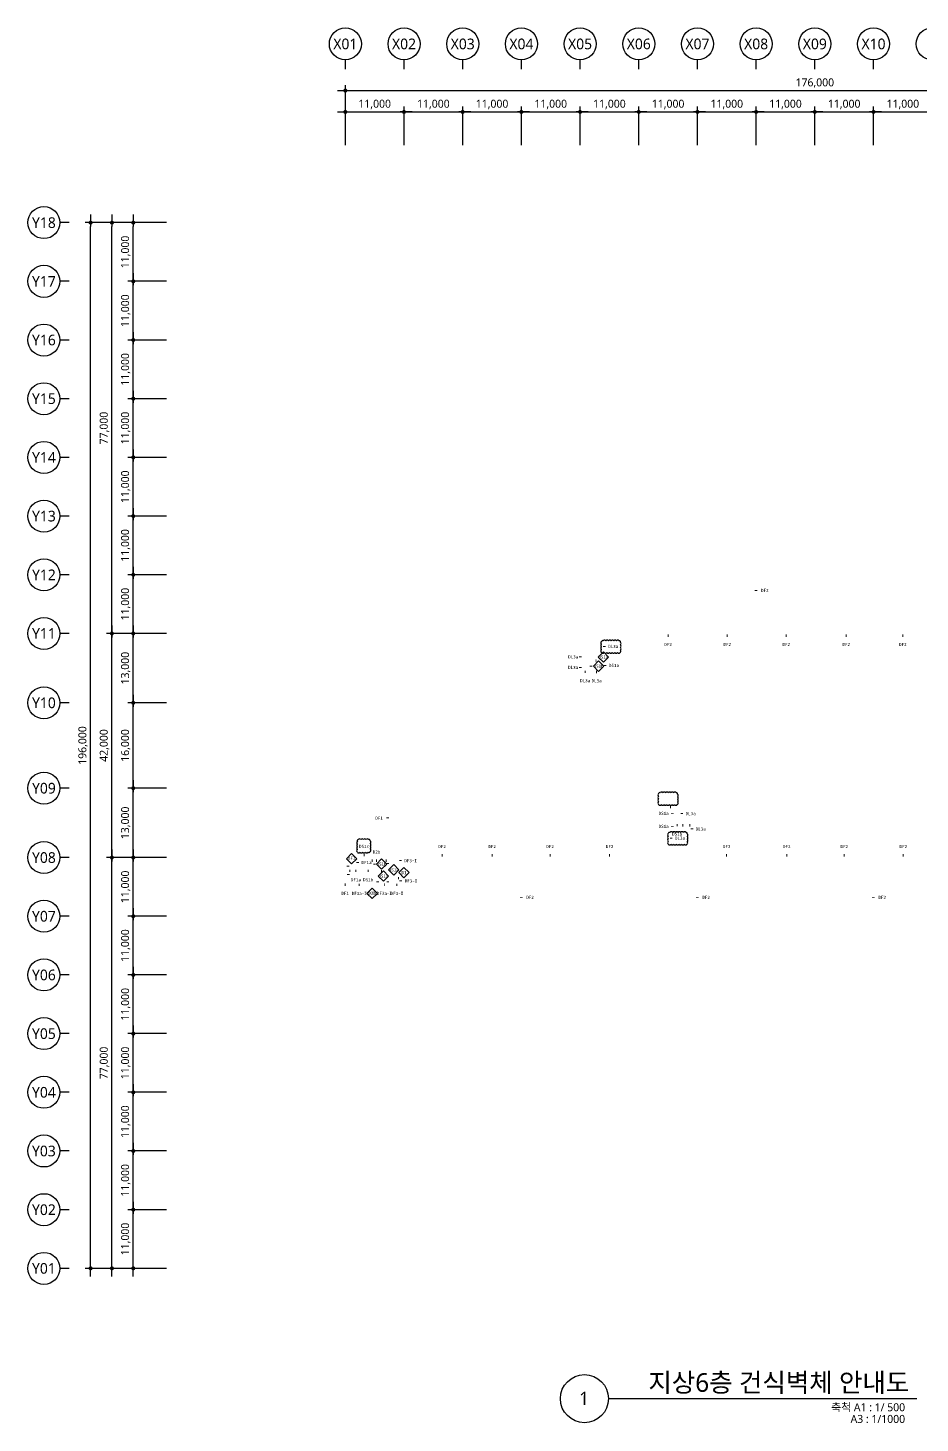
# Model space of a CAD drawing. Header units: millimetres. Extents: x 1205999 to 2806860, y 467935 to 2511436.
# Drawn here: x 1625999 to 1793231, y 1952935 to 2214436 of the extents above; entities that cross this region are included whole.
import ezdxf
from ezdxf.enums import TextEntityAlignment as Align

# ---------------------------------------------------------------- set-up
doc = ezdxf.new("R2010")
doc.units = ezdxf.units.MM
doc.header["$LTSCALE"] = 5
doc.header["$MEASUREMENT"] = 0
doc.layers.get('0').update_dxf_attribs({"linetype": 'CONTINUOUS'})
for name, color, linetype, lineweight in [('A-AXIS-BUBL', 7, 'CONTINUOUS', 25), ('A-DIMS', 7, 'CONTINUOUS', 25), ('A-MKXS-TEXT1', 3, 'CONTINUOUS', 25), ('A-MKXS-WALL', 6, 'CONTINUOUS', 20), ('A-XXXX-SYMB', 7, 'CONTINUOUS', 25), ('A-XXXX-TXT1', 3, 'CONTINUOUS', 25), ('A-XXXX-TXT2', 3, 'CONTINUOUS', 25), ('REV-202205', 20, 'CONTINUOUS', 25)]:
    doc.layers.add(name, color=color, linetype=linetype, lineweight=lineweight)
doc.layers.add('WAL-TAG', color=3, linetype='CONTINUOUS')
doc.styles.add('HY울릉도L', font='')
doc.styles.add('돋움체', font='')
doc.styles.add('맑은고딕', font='malgun.ttf')
doc.styles.get('HY울릉도L').set_extended_font_data('HYwulM')
doc.styles.get('돋움체').set_extended_font_data('DotumChe')
doc.dimstyles.new('CDIM', dxfattribs={"dimtxt": 3, "dimasz": 1.5, "dimexe": 2, "dimexo": 1, "dimgap": 1, "dimtad": 1, "dimdec": 0, "dimrnd": 0.5, "dimzin": 0, "dimdsep": 32, "dimlunit": 6, "dimtxsty": 'HY울릉도L', "dimblk1": '_CIDOT', "dimblk2": '_CIDOT', "dimsah": 1, "dimcen": 5.5, "dimclrd": 2, "dimclre": 2, "dimclrt": 7, "dimadec": 0, "dimazin": 0, "dimtfac": 1, "dimtdec": 0, "dimtix": 1, "dimtmove": 2, "dimatfit": 1, "dimldrblk": '_CIDOT', "dimfxl": 1, "dimtolj": 1, "dimtzin": 0, "dimlwd": -1, "dimarcsym": 0})

# ---------------------------------------------------------------- blocks, each defined once
blk = doc.blocks.new('_CIDOT')
at = {"color": 0, "linetype": 'ByBlock'}
blk.add_line((2, 0), (-1, 0), dxfattribs=at)
at = {"color": 0, "linetype": 'ByBlock', "const_width": 0.5}
blk.add_lwpolyline([(-0.25, 0, 1), (0.25, 0, 1)], format="xyb", close=True, dxfattribs=at)
blk = doc.blocks.new('*D4')
at = {"layer": 'A-DIMS', "lineweight": -2, "transparency": 16777216}
for p, q in [((93193, 67121), (85943, 67121)), ((93193, 56121), (85943, 56121))]:
    blk.add_line(p, q, dxfattribs=at)
at = {"layer": 'A-DIMS', "transparency": 16777216}
blk.add_line((86943, 56871), (86943, 66371), dxfattribs=at)
at = {"layer": 'A-DIMS', "transparency": 16777216, "xscale": 750, "yscale": 750, "zscale": 750}
for p, rotation in [((86943, 67121), 90), ((86943, 56121), 270)]:
    blk.add_blockref('_CIDOT', p, dxfattribs=dict(at, rotation=rotation))
at = {"layer": 'A-DIMS', "color": 3, "transparency": 16777216, "insert": (85538, 61621), "char_height": 1500, "attachment_point": 5, "rotation": 90, "style": '맑은고딕'}
blk.add_mtext('\\A1;11,000', dxfattribs=at)
blk = doc.blocks.new('*D5')
at = {"layer": 'A-DIMS', "lineweight": -2, "transparency": 16777216}
for p, q in [((93193, 78121), (85943, 78121)), ((93193, 67121), (85943, 67121))]:
    blk.add_line(p, q, dxfattribs=at)
at = {"layer": 'A-DIMS', "transparency": 16777216}
blk.add_line((86943, 67871), (86943, 77371), dxfattribs=at)
at = {"layer": 'A-DIMS', "transparency": 16777216, "xscale": 750, "yscale": 750, "zscale": 750}
for p, rotation in [((86943, 78121), 90), ((86943, 67121), 270)]:
    blk.add_blockref('_CIDOT', p, dxfattribs=dict(at, rotation=rotation))
at = {"layer": 'A-DIMS', "color": 3, "transparency": 16777216, "insert": (85538, 72621), "char_height": 1500, "attachment_point": 5, "rotation": 90, "style": '맑은고딕'}
blk.add_mtext('\\A1;11,000', dxfattribs=at)
blk = doc.blocks.new('*D6')
at = {"layer": 'A-DIMS', "lineweight": -2, "transparency": 16777216}
for p, q in [((93193, 89121), (85943, 89121)), ((93193, 78121), (85943, 78121))]:
    blk.add_line(p, q, dxfattribs=at)
at = {"layer": 'A-DIMS', "transparency": 16777216}
blk.add_line((86943, 78871), (86943, 88371), dxfattribs=at)
at = {"layer": 'A-DIMS', "transparency": 16777216, "xscale": 750, "yscale": 750, "zscale": 750}
for p, rotation in [((86943, 89121), 90), ((86943, 78121), 270)]:
    blk.add_blockref('_CIDOT', p, dxfattribs=dict(at, rotation=rotation))
at = {"layer": 'A-DIMS', "color": 3, "transparency": 16777216, "insert": (85538, 83621), "char_height": 1500, "attachment_point": 5, "rotation": 90, "style": '맑은고딕'}
blk.add_mtext('\\A1;11,000', dxfattribs=at)
blk = doc.blocks.new('*D7')
at = {"layer": 'A-DIMS', "lineweight": -2, "transparency": 16777216}
for p, q in [((93193, 100121), (85943, 100121)), ((93193, 89121), (85943, 89121))]:
    blk.add_line(p, q, dxfattribs=at)
at = {"layer": 'A-DIMS', "transparency": 16777216}
blk.add_line((86943, 89871), (86943, 99371), dxfattribs=at)
at = {"layer": 'A-DIMS', "transparency": 16777216, "xscale": 750, "yscale": 750, "zscale": 750}
for p, rotation in [((86943, 100121), 90), ((86943, 89121), 270)]:
    blk.add_blockref('_CIDOT', p, dxfattribs=dict(at, rotation=rotation))
at = {"layer": 'A-DIMS', "color": 3, "transparency": 16777216, "insert": (85538, 94621), "char_height": 1500, "attachment_point": 5, "rotation": 90, "style": '맑은고딕'}
blk.add_mtext('\\A1;11,000', dxfattribs=at)
blk = doc.blocks.new('*D8')
at = {"layer": 'A-DIMS', "lineweight": -2, "transparency": 16777216}
for p, q in [((93193, 111121), (85943, 111121)), ((93193, 100121), (85943, 100121))]:
    blk.add_line(p, q, dxfattribs=at)
at = {"layer": 'A-DIMS', "transparency": 16777216}
blk.add_line((86943, 100871), (86943, 110371), dxfattribs=at)
at = {"layer": 'A-DIMS', "transparency": 16777216, "xscale": 750, "yscale": 750, "zscale": 750}
for p, rotation in [((86943, 111121), 90), ((86943, 100121), 270)]:
    blk.add_blockref('_CIDOT', p, dxfattribs=dict(at, rotation=rotation))
at = {"layer": 'A-DIMS', "color": 3, "transparency": 16777216, "insert": (85538, 105621), "char_height": 1500, "attachment_point": 5, "rotation": 90, "style": '맑은고딕'}
blk.add_mtext('\\A1;11,000', dxfattribs=at)
blk = doc.blocks.new('*D9')
at = {"layer": 'A-DIMS', "lineweight": -2, "transparency": 16777216}
for p, q in [((93193, 122121), (85943, 122121)), ((93193, 111121), (85943, 111121))]:
    blk.add_line(p, q, dxfattribs=at)
at = {"layer": 'A-DIMS', "transparency": 16777216}
blk.add_line((86943, 111871), (86943, 121371), dxfattribs=at)
at = {"layer": 'A-DIMS', "transparency": 16777216, "xscale": 750, "yscale": 750, "zscale": 750}
for p, rotation in [((86943, 122121), 90), ((86943, 111121), 270)]:
    blk.add_blockref('_CIDOT', p, dxfattribs=dict(at, rotation=rotation))
at = {"layer": 'A-DIMS', "color": 3, "transparency": 16777216, "insert": (85538, 116621), "char_height": 1500, "attachment_point": 5, "rotation": 90, "style": '맑은고딕'}
blk.add_mtext('\\A1;11,000', dxfattribs=at)
blk = doc.blocks.new('*D10')
at = {"layer": 'A-DIMS', "lineweight": -2, "transparency": 16777216}
for p, q in [((93193, 135121), (85943, 135121)), ((93193, 122121), (85943, 122121))]:
    blk.add_line(p, q, dxfattribs=at)
at = {"layer": 'A-DIMS', "transparency": 16777216}
blk.add_line((86943, 122871), (86943, 134371), dxfattribs=at)
at = {"layer": 'A-DIMS', "transparency": 16777216, "xscale": 750, "yscale": 750, "zscale": 750}
for p, rotation in [((86943, 135121), 90), ((86943, 122121), 270)]:
    blk.add_blockref('_CIDOT', p, dxfattribs=dict(at, rotation=rotation))
at = {"layer": 'A-DIMS', "color": 3, "transparency": 16777216, "insert": (85538, 128621), "char_height": 1500, "attachment_point": 5, "rotation": 90, "style": '맑은고딕'}
blk.add_mtext('\\A1;13,000', dxfattribs=at)
blk = doc.blocks.new('*D11')
at = {"layer": 'A-DIMS', "lineweight": -2, "transparency": 16777216}
for p, q in [((93193, 151121), (85943, 151121)), ((93193, 135121), (85943, 135121))]:
    blk.add_line(p, q, dxfattribs=at)
at = {"layer": 'A-DIMS', "transparency": 16777216}
blk.add_line((86943, 135871), (86943, 150371), dxfattribs=at)
at = {"layer": 'A-DIMS', "transparency": 16777216, "xscale": 750, "yscale": 750, "zscale": 750}
for p, rotation in [((86943, 151121), 90), ((86943, 135121), 270)]:
    blk.add_blockref('_CIDOT', p, dxfattribs=dict(at, rotation=rotation))
at = {"layer": 'A-DIMS', "color": 3, "transparency": 16777216, "insert": (85538, 143121), "char_height": 1500, "attachment_point": 5, "rotation": 90, "style": '맑은고딕'}
blk.add_mtext('\\A1;16,000', dxfattribs=at)
blk = doc.blocks.new('*D12')
at = {"layer": 'A-DIMS', "lineweight": -2, "transparency": 16777216}
for p, q in [((93193, 164121), (85943, 164121)), ((93193, 151121), (85943, 151121))]:
    blk.add_line(p, q, dxfattribs=at)
at = {"layer": 'A-DIMS', "transparency": 16777216}
blk.add_line((86943, 151871), (86943, 163371), dxfattribs=at)
at = {"layer": 'A-DIMS', "transparency": 16777216, "xscale": 750, "yscale": 750, "zscale": 750}
for p, rotation in [((86943, 164121), 90), ((86943, 151121), 270)]:
    blk.add_blockref('_CIDOT', p, dxfattribs=dict(at, rotation=rotation))
at = {"layer": 'A-DIMS', "color": 3, "transparency": 16777216, "insert": (85538, 157621), "char_height": 1500, "attachment_point": 5, "rotation": 90, "style": '맑은고딕'}
blk.add_mtext('\\A1;13,000', dxfattribs=at)
blk = doc.blocks.new('*D13')
at = {"layer": 'A-DIMS', "lineweight": -2, "transparency": 16777216}
for p, q in [((93193, 175121), (85943, 175121)), ((93193, 164121), (85943, 164121))]:
    blk.add_line(p, q, dxfattribs=at)
at = {"layer": 'A-DIMS', "transparency": 16777216}
blk.add_line((86943, 164871), (86943, 174371), dxfattribs=at)
at = {"layer": 'A-DIMS', "transparency": 16777216, "xscale": 750, "yscale": 750, "zscale": 750}
for p, rotation in [((86943, 175121), 90), ((86943, 164121), 270)]:
    blk.add_blockref('_CIDOT', p, dxfattribs=dict(at, rotation=rotation))
at = {"layer": 'A-DIMS', "color": 3, "transparency": 16777216, "insert": (85538, 169621), "char_height": 1500, "attachment_point": 5, "rotation": 90, "style": '맑은고딕'}
blk.add_mtext('\\A1;11,000', dxfattribs=at)
blk = doc.blocks.new('*D14')
at = {"layer": 'A-DIMS', "lineweight": -2, "transparency": 16777216}
for p, q in [((93193, 186121), (85943, 186121)), ((93193, 175121), (85943, 175121))]:
    blk.add_line(p, q, dxfattribs=at)
at = {"layer": 'A-DIMS', "transparency": 16777216}
blk.add_line((86943, 175871), (86943, 185371), dxfattribs=at)
at = {"layer": 'A-DIMS', "transparency": 16777216, "xscale": 750, "yscale": 750, "zscale": 750}
for p, rotation in [((86943, 186121), 90), ((86943, 175121), 270)]:
    blk.add_blockref('_CIDOT', p, dxfattribs=dict(at, rotation=rotation))
at = {"layer": 'A-DIMS', "color": 3, "transparency": 16777216, "insert": (85538, 180621), "char_height": 1500, "attachment_point": 5, "rotation": 90, "style": '맑은고딕'}
blk.add_mtext('\\A1;11,000', dxfattribs=at)
blk = doc.blocks.new('*D15')
at = {"layer": 'A-DIMS', "lineweight": -2, "transparency": 16777216}
for p, q in [((93193, 197121), (85943, 197121)), ((93193, 186121), (85943, 186121))]:
    blk.add_line(p, q, dxfattribs=at)
at = {"layer": 'A-DIMS', "transparency": 16777216}
blk.add_line((86943, 186871), (86943, 196371), dxfattribs=at)
at = {"layer": 'A-DIMS', "transparency": 16777216, "xscale": 750, "yscale": 750, "zscale": 750}
for p, rotation in [((86943, 197121), 90), ((86943, 186121), 270)]:
    blk.add_blockref('_CIDOT', p, dxfattribs=dict(at, rotation=rotation))
at = {"layer": 'A-DIMS', "color": 3, "transparency": 16777216, "insert": (85538, 191621), "char_height": 1500, "attachment_point": 5, "rotation": 90, "style": '맑은고딕'}
blk.add_mtext('\\A1;11,000', dxfattribs=at)
blk = doc.blocks.new('*D16')
at = {"layer": 'A-DIMS', "lineweight": -2, "transparency": 16777216}
for p, q in [((93193, 208121), (85943, 208121)), ((93193, 197121), (85943, 197121))]:
    blk.add_line(p, q, dxfattribs=at)
at = {"layer": 'A-DIMS', "transparency": 16777216}
blk.add_line((86943, 197871), (86943, 207371), dxfattribs=at)
at = {"layer": 'A-DIMS', "transparency": 16777216, "xscale": 750, "yscale": 750, "zscale": 750}
for p, rotation in [((86943, 208121), 90), ((86943, 197121), 270)]:
    blk.add_blockref('_CIDOT', p, dxfattribs=dict(at, rotation=rotation))
at = {"layer": 'A-DIMS', "color": 3, "transparency": 16777216, "insert": (85538, 202621), "char_height": 1500, "attachment_point": 5, "rotation": 90, "style": '맑은고딕'}
blk.add_mtext('\\A1;11,000', dxfattribs=at)
blk = doc.blocks.new('*D17')
at = {"layer": 'A-DIMS', "lineweight": -2, "transparency": 16777216}
for p, q in [((93193, 219121), (85943, 219121)), ((93193, 208121), (85943, 208121))]:
    blk.add_line(p, q, dxfattribs=at)
at = {"layer": 'A-DIMS', "transparency": 16777216}
blk.add_line((86943, 208871), (86943, 218371), dxfattribs=at)
at = {"layer": 'A-DIMS', "transparency": 16777216, "xscale": 750, "yscale": 750, "zscale": 750}
for p, rotation in [((86943, 219121), 90), ((86943, 208121), 270)]:
    blk.add_blockref('_CIDOT', p, dxfattribs=dict(at, rotation=rotation))
at = {"layer": 'A-DIMS', "color": 3, "transparency": 16777216, "insert": (85538, 213621), "char_height": 1500, "attachment_point": 5, "rotation": 90, "style": '맑은고딕'}
blk.add_mtext('\\A1;11,000', dxfattribs=at)
blk = doc.blocks.new('*D18')
at = {"layer": 'A-DIMS', "lineweight": -2, "transparency": 16777216}
for p, q in [((93193, 230121), (85943, 230121)), ((93193, 219121), (85943, 219121))]:
    blk.add_line(p, q, dxfattribs=at)
at = {"layer": 'A-DIMS', "transparency": 16777216}
blk.add_line((86943, 219871), (86943, 229371), dxfattribs=at)
at = {"layer": 'A-DIMS', "transparency": 16777216, "xscale": 750, "yscale": 750, "zscale": 750}
for p, rotation in [((86943, 230121), 90), ((86943, 219121), 270)]:
    blk.add_blockref('_CIDOT', p, dxfattribs=dict(at, rotation=rotation))
at = {"layer": 'A-DIMS', "color": 3, "transparency": 16777216, "insert": (85538, 224621), "char_height": 1500, "attachment_point": 5, "rotation": 90, "style": '맑은고딕'}
blk.add_mtext('\\A1;11,000', dxfattribs=at)
blk = doc.blocks.new('*D19')
at = {"layer": 'A-DIMS', "lineweight": -2, "transparency": 16777216}
for p, q in [((93193, 241121), (85943, 241121)), ((93193, 230121), (85943, 230121))]:
    blk.add_line(p, q, dxfattribs=at)
at = {"layer": 'A-DIMS', "transparency": 16777216}
blk.add_line((86943, 230871), (86943, 240371), dxfattribs=at)
at = {"layer": 'A-DIMS', "transparency": 16777216, "xscale": 750, "yscale": 750, "zscale": 750}
for p, rotation in [((86943, 241121), 90), ((86943, 230121), 270)]:
    blk.add_blockref('_CIDOT', p, dxfattribs=dict(at, rotation=rotation))
at = {"layer": 'A-DIMS', "color": 3, "transparency": 16777216, "insert": (85538, 235621), "char_height": 1500, "attachment_point": 5, "rotation": 90, "style": '맑은고딕'}
blk.add_mtext('\\A1;11,000', dxfattribs=at)
blk = doc.blocks.new('*D20')
at = {"layer": 'A-DIMS', "lineweight": -2, "transparency": 16777216}
for p, q in [((93193, 122121), (81943, 122121)), ((93193, 45121), (81943, 45121))]:
    blk.add_line(p, q, dxfattribs=at)
at = {"layer": 'A-DIMS', "transparency": 16777216}
blk.add_line((82943, 45871), (82943, 121371), dxfattribs=at)
at = {"layer": 'A-DIMS', "transparency": 16777216, "xscale": 750, "yscale": 750, "zscale": 750}
for p, rotation in [((82943, 122121), 90), ((82943, 45121), 270)]:
    blk.add_blockref('_CIDOT', p, dxfattribs=dict(at, rotation=rotation))
at = {"layer": 'A-DIMS', "color": 3, "transparency": 16777216, "insert": (81542, 83621), "char_height": 1500, "attachment_point": 5, "rotation": 90, "style": '맑은고딕'}
blk.add_mtext('\\A1;77,000', dxfattribs=at)
blk = doc.blocks.new('*D21')
at = {"layer": 'A-DIMS', "lineweight": -2, "transparency": 16777216}
for p, q in [((93193, 241121), (77943, 241121)), ((93193, 45121), (77943, 45121))]:
    blk.add_line(p, q, dxfattribs=at)
at = {"layer": 'A-DIMS', "transparency": 16777216}
blk.add_line((78943, 45871), (78943, 240371), dxfattribs=at)
at = {"layer": 'A-DIMS', "transparency": 16777216, "xscale": 750, "yscale": 750, "zscale": 750}
for p, rotation in [((78943, 241121), 90), ((78943, 45121), 270)]:
    blk.add_blockref('_CIDOT', p, dxfattribs=dict(at, rotation=rotation))
at = {"layer": 'A-DIMS', "color": 3, "transparency": 16777216, "insert": (77538, 143121), "char_height": 1500, "attachment_point": 5, "rotation": 90, "style": '맑은고딕'}
blk.add_mtext('\\A1;196,000', dxfattribs=at)
blk = doc.blocks.new('*D22')
at = {"layer": 'A-DIMS', "lineweight": -2, "transparency": 16777216}
for p, q in [((93193, 56121), (85943, 56121)), ((93193, 45121), (85943, 45121))]:
    blk.add_line(p, q, dxfattribs=at)
at = {"layer": 'A-DIMS', "transparency": 16777216}
blk.add_line((86943, 45871), (86943, 55371), dxfattribs=at)
at = {"layer": 'A-DIMS', "transparency": 16777216, "xscale": 750, "yscale": 750, "zscale": 750}
for p, rotation in [((86943, 56121), 90), ((86943, 45121), 270)]:
    blk.add_blockref('_CIDOT', p, dxfattribs=dict(at, rotation=rotation))
at = {"layer": 'A-DIMS', "color": 3, "transparency": 16777216, "insert": (85538, 50621), "char_height": 1500, "attachment_point": 5, "rotation": 90, "style": '맑은고딕'}
blk.add_mtext('\\A1;11,000', dxfattribs=at)
blk = doc.blocks.new('*D23')
at = {"layer": 'A-DIMS', "lineweight": -2, "transparency": 16777216}
for p, q in [((93193, 164121), (81943, 164121)), ((93193, 122121), (81943, 122121))]:
    blk.add_line(p, q, dxfattribs=at)
at = {"layer": 'A-DIMS', "transparency": 16777216}
blk.add_line((82943, 122871), (82943, 163371), dxfattribs=at)
at = {"layer": 'A-DIMS', "transparency": 16777216, "xscale": 750, "yscale": 750, "zscale": 750}
for p, rotation in [((82943, 164121), 90), ((82943, 122121), 270)]:
    blk.add_blockref('_CIDOT', p, dxfattribs=dict(at, rotation=rotation))
at = {"layer": 'A-DIMS', "color": 3, "transparency": 16777216, "insert": (81542, 143121), "char_height": 1500, "attachment_point": 5, "rotation": 90, "style": '맑은고딕'}
blk.add_mtext('\\A1;42,000', dxfattribs=at)
blk = doc.blocks.new('*D24')
at = {"layer": 'A-DIMS', "lineweight": -2, "transparency": 16777216}
for p, q in [((93193, 241121), (81943, 241121)), ((93193, 164121), (81943, 164121))]:
    blk.add_line(p, q, dxfattribs=at)
at = {"layer": 'A-DIMS', "transparency": 16777216}
blk.add_line((82943, 164871), (82943, 240371), dxfattribs=at)
at = {"layer": 'A-DIMS', "transparency": 16777216, "xscale": 750, "yscale": 750, "zscale": 750}
for p, rotation in [((82943, 241121), 90), ((82943, 164121), 270)]:
    blk.add_blockref('_CIDOT', p, dxfattribs=dict(at, rotation=rotation))
at = {"layer": 'A-DIMS', "color": 3, "transparency": 16777216, "insert": (81542, 202621), "char_height": 1500, "attachment_point": 5, "rotation": 90, "style": '맑은고딕'}
blk.add_mtext('\\A1;77,000', dxfattribs=at)
blk = doc.blocks.new('*D25')
at = {"layer": 'A-DIMS', "lineweight": -2, "transparency": 16777216}
for p, q in [((148693, 255621), (148693, 262871)), ((159693, 255621), (159693, 262871))]:
    blk.add_line(p, q, dxfattribs=at)
at = {"layer": 'A-DIMS', "transparency": 16777216}
blk.add_line((149443, 261871), (158943, 261871), dxfattribs=at)
at = {"layer": 'A-DIMS', "transparency": 16777216, "xscale": 750, "yscale": 750, "zscale": 750, "rotation": 180}
blk.add_blockref('_CIDOT', (148693, 261871), dxfattribs=at)
at = {"layer": 'A-DIMS', "transparency": 16777216, "xscale": 750, "yscale": 750, "zscale": 750}
blk.add_blockref('_CIDOT', (159693, 261871), dxfattribs=at)
at = {"layer": 'A-DIMS', "color": 3, "transparency": 16777216, "insert": (154193, 263275), "char_height": 1500, "attachment_point": 5, "style": '맑은고딕'}
blk.add_mtext('\\A1;11,000', dxfattribs=at)
blk = doc.blocks.new('*D26')
at = {"layer": 'A-DIMS', "lineweight": -2, "transparency": 16777216}
for p, q in [((159693, 255621), (159693, 262871)), ((170693, 255621), (170693, 262871))]:
    blk.add_line(p, q, dxfattribs=at)
at = {"layer": 'A-DIMS', "transparency": 16777216}
blk.add_line((160443, 261871), (169943, 261871), dxfattribs=at)
at = {"layer": 'A-DIMS', "transparency": 16777216, "xscale": 750, "yscale": 750, "zscale": 750, "rotation": 180}
blk.add_blockref('_CIDOT', (159693, 261871), dxfattribs=at)
at = {"layer": 'A-DIMS', "transparency": 16777216, "xscale": 750, "yscale": 750, "zscale": 750}
blk.add_blockref('_CIDOT', (170693, 261871), dxfattribs=at)
at = {"layer": 'A-DIMS', "color": 3, "transparency": 16777216, "insert": (165193, 263275), "char_height": 1500, "attachment_point": 5, "style": '맑은고딕'}
blk.add_mtext('\\A1;11,000', dxfattribs=at)
blk = doc.blocks.new('*D27')
at = {"layer": 'A-DIMS', "lineweight": -2, "transparency": 16777216}
for p, q in [((170693, 255621), (170693, 262871)), ((181693, 255621), (181693, 262871))]:
    blk.add_line(p, q, dxfattribs=at)
at = {"layer": 'A-DIMS', "transparency": 16777216}
blk.add_line((171443, 261871), (180943, 261871), dxfattribs=at)
at = {"layer": 'A-DIMS', "transparency": 16777216, "xscale": 750, "yscale": 750, "zscale": 750, "rotation": 180}
blk.add_blockref('_CIDOT', (170693, 261871), dxfattribs=at)
at = {"layer": 'A-DIMS', "transparency": 16777216, "xscale": 750, "yscale": 750, "zscale": 750}
blk.add_blockref('_CIDOT', (181693, 261871), dxfattribs=at)
at = {"layer": 'A-DIMS', "color": 3, "transparency": 16777216, "insert": (176193, 263275), "char_height": 1500, "attachment_point": 5, "style": '맑은고딕'}
blk.add_mtext('\\A1;11,000', dxfattribs=at)
blk = doc.blocks.new('*D28')
at = {"layer": 'A-DIMS', "lineweight": -2, "transparency": 16777216}
for p, q in [((181693, 255621), (181693, 262871)), ((192693, 255621), (192693, 262871))]:
    blk.add_line(p, q, dxfattribs=at)
at = {"layer": 'A-DIMS', "transparency": 16777216}
blk.add_line((182443, 261871), (191943, 261871), dxfattribs=at)
at = {"layer": 'A-DIMS', "transparency": 16777216, "xscale": 750, "yscale": 750, "zscale": 750, "rotation": 180}
blk.add_blockref('_CIDOT', (181693, 261871), dxfattribs=at)
at = {"layer": 'A-DIMS', "transparency": 16777216, "xscale": 750, "yscale": 750, "zscale": 750}
blk.add_blockref('_CIDOT', (192693, 261871), dxfattribs=at)
at = {"layer": 'A-DIMS', "color": 3, "transparency": 16777216, "insert": (187193, 263275), "char_height": 1500, "attachment_point": 5, "style": '맑은고딕'}
blk.add_mtext('\\A1;11,000', dxfattribs=at)
blk = doc.blocks.new('*D29')
at = {"layer": 'A-DIMS', "lineweight": -2, "transparency": 16777216}
for p, q in [((192693, 255621), (192693, 262871)), ((203693, 255621), (203693, 262871))]:
    blk.add_line(p, q, dxfattribs=at)
at = {"layer": 'A-DIMS', "transparency": 16777216}
blk.add_line((193443, 261871), (202943, 261871), dxfattribs=at)
at = {"layer": 'A-DIMS', "transparency": 16777216, "xscale": 750, "yscale": 750, "zscale": 750, "rotation": 180}
blk.add_blockref('_CIDOT', (192693, 261871), dxfattribs=at)
at = {"layer": 'A-DIMS', "transparency": 16777216, "xscale": 750, "yscale": 750, "zscale": 750}
blk.add_blockref('_CIDOT', (203693, 261871), dxfattribs=at)
at = {"layer": 'A-DIMS', "color": 3, "transparency": 16777216, "insert": (198193, 263275), "char_height": 1500, "attachment_point": 5, "style": '맑은고딕'}
blk.add_mtext('\\A1;11,000', dxfattribs=at)
blk = doc.blocks.new('*D30')
at = {"layer": 'A-DIMS', "lineweight": -2, "transparency": 16777216}
for p, q in [((203693, 255621), (203693, 262871)), ((214693, 255621), (214693, 262871))]:
    blk.add_line(p, q, dxfattribs=at)
at = {"layer": 'A-DIMS', "transparency": 16777216}
blk.add_line((204443, 261871), (213943, 261871), dxfattribs=at)
at = {"layer": 'A-DIMS', "transparency": 16777216, "xscale": 750, "yscale": 750, "zscale": 750, "rotation": 180}
blk.add_blockref('_CIDOT', (203693, 261871), dxfattribs=at)
at = {"layer": 'A-DIMS', "transparency": 16777216, "xscale": 750, "yscale": 750, "zscale": 750}
blk.add_blockref('_CIDOT', (214693, 261871), dxfattribs=at)
at = {"layer": 'A-DIMS', "color": 3, "transparency": 16777216, "insert": (209193, 263275), "char_height": 1500, "attachment_point": 5, "style": '맑은고딕'}
blk.add_mtext('\\A1;11,000', dxfattribs=at)
blk = doc.blocks.new('*D31')
at = {"layer": 'A-DIMS', "lineweight": -2, "transparency": 16777216}
for p, q in [((214693, 255621), (214693, 262871)), ((225693, 255621), (225693, 262871))]:
    blk.add_line(p, q, dxfattribs=at)
at = {"layer": 'A-DIMS', "transparency": 16777216}
blk.add_line((215443, 261871), (224943, 261871), dxfattribs=at)
at = {"layer": 'A-DIMS', "transparency": 16777216, "xscale": 750, "yscale": 750, "zscale": 750, "rotation": 180}
blk.add_blockref('_CIDOT', (214693, 261871), dxfattribs=at)
at = {"layer": 'A-DIMS', "transparency": 16777216, "xscale": 750, "yscale": 750, "zscale": 750}
blk.add_blockref('_CIDOT', (225693, 261871), dxfattribs=at)
at = {"layer": 'A-DIMS', "color": 3, "transparency": 16777216, "insert": (220193, 263275), "char_height": 1500, "attachment_point": 5, "style": '맑은고딕'}
blk.add_mtext('\\A1;11,000', dxfattribs=at)
blk = doc.blocks.new('*D32')
at = {"layer": 'A-DIMS', "lineweight": -2, "transparency": 16777216}
for p, q in [((225693, 255621), (225693, 262871)), ((236693, 255621), (236693, 262871))]:
    blk.add_line(p, q, dxfattribs=at)
at = {"layer": 'A-DIMS', "transparency": 16777216}
blk.add_line((226443, 261871), (235943, 261871), dxfattribs=at)
at = {"layer": 'A-DIMS', "transparency": 16777216, "xscale": 750, "yscale": 750, "zscale": 750, "rotation": 180}
blk.add_blockref('_CIDOT', (225693, 261871), dxfattribs=at)
at = {"layer": 'A-DIMS', "transparency": 16777216, "xscale": 750, "yscale": 750, "zscale": 750}
blk.add_blockref('_CIDOT', (236693, 261871), dxfattribs=at)
at = {"layer": 'A-DIMS', "color": 3, "transparency": 16777216, "insert": (231193, 263275), "char_height": 1500, "attachment_point": 5, "style": '맑은고딕'}
blk.add_mtext('\\A1;11,000', dxfattribs=at)
blk = doc.blocks.new('*D38')
at = {"layer": 'A-DIMS', "lineweight": -2, "transparency": 16777216}
for p, q in [((126693, 255621), (126693, 266871)), ((302693, 255621), (302693, 266871))]:
    blk.add_line(p, q, dxfattribs=at)
at = {"layer": 'A-DIMS', "transparency": 16777216}
blk.add_line((127443, 265871), (301943, 265871), dxfattribs=at)
at = {"layer": 'A-DIMS', "transparency": 16777216, "xscale": 750, "yscale": 750, "zscale": 750, "rotation": 180}
blk.add_blockref('_CIDOT', (126693, 265871), dxfattribs=at)
at = {"layer": 'A-DIMS', "transparency": 16777216, "xscale": 750, "yscale": 750, "zscale": 750}
blk.add_blockref('_CIDOT', (302693, 265871), dxfattribs=at)
at = {"layer": 'A-DIMS', "color": 3, "transparency": 16777216, "insert": (214693, 267275), "char_height": 1500, "attachment_point": 5, "style": '맑은고딕'}
blk.add_mtext('\\A1;176,000', dxfattribs=at)
blk = doc.blocks.new('*D40')
at = {"layer": 'A-DIMS', "lineweight": -2, "transparency": 16777216}
for p, q in [((126693, 255621), (126693, 262871)), ((137693, 255621), (137693, 262871))]:
    blk.add_line(p, q, dxfattribs=at)
at = {"layer": 'A-DIMS', "transparency": 16777216}
blk.add_line((127443, 261871), (136943, 261871), dxfattribs=at)
at = {"layer": 'A-DIMS', "transparency": 16777216, "xscale": 750, "yscale": 750, "zscale": 750, "rotation": 180}
blk.add_blockref('_CIDOT', (126693, 261871), dxfattribs=at)
at = {"layer": 'A-DIMS', "transparency": 16777216, "xscale": 750, "yscale": 750, "zscale": 750}
blk.add_blockref('_CIDOT', (137693, 261871), dxfattribs=at)
at = {"layer": 'A-DIMS', "color": 3, "transparency": 16777216, "insert": (132193, 263275), "char_height": 1500, "attachment_point": 5, "style": '맑은고딕'}
blk.add_mtext('\\A1;11,000', dxfattribs=at)
blk = doc.blocks.new('*D41')
at = {"layer": 'A-DIMS', "lineweight": -2, "transparency": 16777216}
for p, q in [((137693, 255621), (137693, 262871)), ((148693, 255621), (148693, 262871))]:
    blk.add_line(p, q, dxfattribs=at)
at = {"layer": 'A-DIMS', "transparency": 16777216}
blk.add_line((138443, 261871), (147943, 261871), dxfattribs=at)
at = {"layer": 'A-DIMS', "transparency": 16777216, "xscale": 750, "yscale": 750, "zscale": 750, "rotation": 180}
blk.add_blockref('_CIDOT', (137693, 261871), dxfattribs=at)
at = {"layer": 'A-DIMS', "transparency": 16777216, "xscale": 750, "yscale": 750, "zscale": 750}
blk.add_blockref('_CIDOT', (148693, 261871), dxfattribs=at)
at = {"layer": 'A-DIMS', "color": 3, "transparency": 16777216, "insert": (143193, 263275), "char_height": 1500, "attachment_point": 5, "style": '맑은고딕'}
blk.add_mtext('\\A1;11,000', dxfattribs=at)
blk = doc.blocks.new('wall-tag-02')
at = {"layer": 'A-MKXS-WALL'}
blk.add_lwpolyline([(0, 1185, 112, 112, 0), (0, 885, 0, 0, 0), (0, 608, 0, 0, 0), (-608, 0, 0, 0, 0), (0, -608, 0, 0, 0), (608, 0, 0, 0, 0), (0, 608, 0, 0, 0)], format="xyseb", dxfattribs=at)
blk = doc.blocks.new('wall-tag-01')
blk.add_wipeout([(86681, 26087), (86074, 25480), (86681, 24872), (87289, 25480)]).dxf.layer = 'A-MKXS-WALL'
at = {"layer": 'A-MKXS-WALL'}
blk.add_lwpolyline([(86681, 26087), (86074, 25480), (86681, 24872), (87289, 25480)], close=True, dxfattribs=at)
blk = doc.blocks.new('DIM(210222)')
for p, q in [((126693, 269870.6), (126693, 271620.6)), ((137693, 269870.6), (137693, 271620.6)), ((148693, 269870.6), (148693, 271620.6)), ((159693, 269870.6), (159693, 271620.6)), ((170693, 269870.6), (170693, 271620.6)), ((181693, 269870.6), (181693, 271620.6)), ((192693, 269870.6), (192693, 271620.6)), ((203693, 269870.6), (203693, 271620.6)), ((214693, 269870.6), (214693, 271620.6)), ((225693, 269870.6), (225693, 271620.6)), ((74943, 241120.6), (73193, 241120.6)), ((74943, 230120.6), (73193, 230120.6)), ((74943, 219120.6), (73193, 219120.6)), ((74943, 208120.6), (73193, 208120.6)), ((74943, 197120.6), (73193, 197120.6)), ((74943, 186120.6), (73193, 186120.6)), ((74943, 175120.6), (73193, 175120.6)), ((74943, 164120.6), (73193, 164120.6)), ((74943, 151120.6), (73193, 151120.6)), ((74943, 135120.6), (73193, 135120.6)), ((74943, 122120.6), (73193, 122120.6)), ((74943, 111120.6), (73193, 111120.6)), ((74943, 100120.6), (73193, 100120.6)), ((74943, 89120.6), (73193, 89120.6)), ((74943, 78120.6), (73193, 78120.6)), ((74943, 67120.6), (73193, 67120.6)), ((74943, 56120.6), (73193, 56120.6)), ((74943, 45120.6), (73193, 45120.6))]:
    blk.add_line(p, q)
at = {"layer": 'A-AXIS-BUBL', "ltscale": 0.2}
for centre in [(126693, 274620.6), (137693, 274620.6), (148693, 274620.6), (159693, 274620.6), (170693, 274620.6), (181693, 274620.6), (192693, 274620.6), (203693, 274620.6), (214693, 274620.6), (225693, 274620.6), (236693, 274620.6), (70193, 241120.6), (70193, 230120.6), (70193, 219120.6), (70193, 208120.6), (70193, 197120.6), (70193, 186120.6), (70193, 175120.6), (70193, 164120.6), (70193, 151120.6), (70193, 135120.6), (70193, 122120.6), (70193, 111120.6), (70193, 100120.6), (70193, 89120.6), (70193, 78120.6), (70193, 67120.6), (70193, 56120.6), (70193, 45120.6)]:
    blk.add_circle(centre, 3000, dxfattribs=at)
at = {"layer": 'A-XXXX-TXT2', "ltscale": 0.2, "style": '맑은고딕'}
for s, p in [('X01', (126693, 274620.6)), ('X02', (137693, 274620.6)), ('X03', (148693, 274620.6)), ('X04', (159693, 274620.6)), ('X05', (170693, 274620.6)), ('X06', (181693, 274620.6)), ('X07', (192693, 274620.6)), ('X08', (203693, 274620.6)), ('X09', (214693, 274620.6)), ('X10', (225693, 274620.6)), ('Y18', (70193, 241120.6)), ('Y17', (70193, 230120.6)), ('Y16', (70193, 219120.6)), ('Y15', (70193, 208120.6)), ('Y14', (70193, 197120.6)), ('Y13', (70193, 186120.6)), ('Y12', (70193, 175120.6)), ('Y11', (70193, 164120.6)), ('Y10', (70193, 151120.6)), ('Y09', (70193, 135120.6)), ('Y08', (70193, 122120.6)), ('Y07', (70193, 111120.6)), ('Y06', (70193, 100120.6)), ('Y05', (70193, 89120.6)), ('Y04', (70193, 78120.6)), ('Y03', (70193, 67120.6)), ('Y02', (70193, 56120.6)), ('Y01', (70193, 45120.6))]:
    blk.add_text(s, height=2000, dxfattribs=at).set_placement(p, align=Align.MIDDLE)
at = {"layer": 'A-DIMS'}
for p1, p2, distance, picture, middle in [((126693, 255120.6), (302693, 255120.6), 10750, '*D38', (214693, 267275.5)), ((126693, 255120.6), (137693, 255120.6), 6750, '*D40', (132193, 263275.5)), ((137693, 255120.6), (148693, 255120.6), 6750, '*D41', (143193, 263275.5)), ((148693, 255120.6), (159693, 255120.6), 6750, '*D25', (154193, 263275.5)), ((159693, 255120.6), (170693, 255120.6), 6750, '*D26', (165193, 263275.5)), ((170693, 255120.6), (181693, 255120.6), 6750, '*D27', (176193, 263275.5)), ((181693, 255120.6), (192693, 255120.6), 6750, '*D28', (187193, 263275.5)), ((192693, 255120.6), (203693, 255120.6), 6750, '*D29', (198193, 263275.5)), ((203693, 255120.6), (214693, 255120.6), 6750, '*D30', (209193, 263275.5)), ((214693, 255120.6), (225693, 255120.6), 6750, '*D31', (220193, 263275.5)), ((225693, 255120.6), (236693, 255120.6), 6750, '*D32', (231193, 263275.5)), ((93693, 45120.6), (93693, 241120.6), 14750, '*D21', (77538.1, 143120.6)), ((93693, 164120.6), (93693, 241120.6), 10750, '*D24', (81542.2, 202620.6)), ((93693, 230120.6), (93693, 241120.6), 6750, '*D19', (85538.1, 235620.6)), ((93693, 219120.6), (93693, 230120.6), 6750, '*D18', (85538.1, 224620.6)), ((93693, 208120.6), (93693, 219120.6), 6750, '*D17', (85538.1, 213620.6)), ((93693, 197120.6), (93693, 208120.6), 6750, '*D16', (85538.1, 202620.6)), ((93693, 186120.6), (93693, 197120.6), 6750, '*D15', (85538.1, 191620.6)), ((93693, 175120.6), (93693, 186120.6), 6750, '*D14', (85538.1, 180620.6)), ((93693, 164120.6), (93693, 175120.6), 6750, '*D13', (85538.1, 169620.6)), ((93693, 122120.6), (93693, 164120.6), 10750, '*D23', (81542.2, 143120.6)), ((93693, 151120.6), (93693, 164120.6), 6750, '*D12', (85538.1, 157620.6)), ((93693, 135120.6), (93693, 151120.6), 6750, '*D11', (85538.1, 143120.6)), ((93693, 122120.6), (93693, 135120.6), 6750, '*D10', (85538.1, 128620.6)), ((93693, 45120.6), (93693, 122120.6), 10750, '*D20', (81542.2, 83620.6)), ((93693, 111120.6), (93693, 122120.6), 6750, '*D9', (85538.1, 116620.6)), ((93693, 100120.6), (93693, 111120.6), 6750, '*D8', (85538.1, 105620.6)), ((93693, 89120.6), (93693, 100120.6), 6750, '*D7', (85538.1, 94620.6)), ((93693, 78120.6), (93693, 89120.6), 6750, '*D6', (85538.1, 83620.6)), ((93693, 67120.6), (93693, 78120.6), 6750, '*D5', (85538.1, 72620.6)), ((93693, 56120.6), (93693, 67120.6), 6750, '*D4', (85538.1, 61620.6)), ((93693, 45120.6), (93693, 56120.6), 6750, '*D22', (85538.1, 50620.6))]:
    dim = blk.add_aligned_dim(p1=p1, p2=p2, distance=distance, dimstyle='CDIM', override={"dimscale": 500, "dimtxsty": '맑은고딕', "dimclrd": 256, "dimclre": 256, "dimclrt": 3}, dxfattribs=at)
    dim.commit()
    dim.dimension.update_dxf_attribs({"geometry": picture, "text_midpoint": middle})

msp = doc.modelspace()

# ---------------------------------------------------------------- linework, layer by layer
at = {"layer": 'A-MKXS-WALL'}
for points in [[(1731300, 2094808, 180, 180, 0), (1731780, 2094808, 0, 0, 0), (1732002, 2094808, 0, 0, 0)], [(1732482, 2095599, 180, 180, 0), (1732482, 2096079, 0, 0, 0), (1732482, 2096523, 0, 0, 0), (1732898, 2096523, 0, 0, 0)], [(1748768, 2065222, 180, 180, 0), (1748768, 2064742, 0, 0, 0), (1748768, 2064298, 0, 0, 0), (1750216, 2064298, 0, 0, 0)], [(1750059, 2065222, 180, 180, 0), (1750059, 2064742, 0, 0, 0), (1750059, 2064298, 0, 0, 0), (1750059, 2064298, 0, 0, 0)], [(1690533, 2058096, 180, 180, 0), (1690533, 2058576, 0, 0, 0), (1690533, 2059019, 0, 0, 0), (1691357, 2059019, 0, 0, 0)], [(1693167, 2058096, 180, 180, 0), (1693167, 2058576, 0, 0, 0), (1693167, 2059019, 0, 0, 0), (1691357, 2059019, 0, 0, 0)], [(1685759, 2057336, 180, 180, 0), (1686239, 2057336, 0, 0, 0), (1686683, 2057336, 0, 0, 0), (1686683, 2057751, 0, 0, 0)], [(1685800, 2055753, 180, 180, 0), (1686280, 2055753, 0, 0, 0), (1686404, 2055753, 0, 0, 0)], [(1686352, 2056676, 180, 180, 0), (1686352, 2056196, 0, 0, 0), (1686352, 2055753, 0, 0, 0), (1687482, 2055753, 0, 0, 0)], [(1690717, 2057704, 180, 180, 0), (1691197, 2057704, 0, 0, 0), (1691321, 2057704, 0, 0, 0)], [(1692293, 2056128, 180, 180, 0), (1692293, 2056608, 0, 0, 0), (1692293, 2056732, 0, 0, 0)], [(1693209, 2057794, 180, 180, 0), (1693689, 2057794, 0, 0, 0), (1694573, 2057794, 0, 0, 0), (1694573, 2057603, 0, 0, 0)], [(1695443, 2054840, 180, 180, 0), (1695443, 2055320, 0, 0, 0), (1695443, 2056113, 0, 0, 0), (1695519, 2056113, 0, 0, 0)], [(1691818, 2054380, 180, 180, 0), (1691338, 2054380, 0, 0, 0), (1690526, 2054380, 0, 0, 0), (1690526, 2053175, 0, 0, 0)], [(1693698, 2054380, 180, 180, 0), (1693218, 2054380, 0, 0, 0), (1692636, 2054380, 0, 0, 0), (1692636, 2054481, 0, 0, 0)]]:
    msp.add_lwpolyline(points, format="xyseb", dxfattribs=at)
at = {"layer": 'A-XXXX-SYMB'}
msp.add_line((1734814, 1957515), (1792631, 1957515), dxfattribs=at)
msp.add_circle((1730314, 1957515), 4500, dxfattribs=at)
at = {"layer": 'REV-202205'}
for points in [[(1744223, 2068877, 0.5205671), (1744723, 2068877, 0.5205671), (1745223, 2068877, 0.5205671), (1745723, 2068877, 0.5205671), (1746223, 2068877, 0.5205671), (1746723, 2068877, 0.5205671), (1747223, 2068877, 0.5205671), (1747723, 2068877, 0.5205671), (1747784, 2069316, 0.5205671), (1747784, 2069816, 0.5205671), (1747784, 2070316, 0.5205671), (1747784, 2070816, 0.5205671), (1747554, 2071086, 0.5205671), (1747054, 2071086, 0.5205671), (1746554, 2071086, 0.5205671), (1746054, 2071086, 0.5205671), (1745554, 2071086, 0.5205671), (1745054, 2071086, 0.5205671), (1744554, 2071086, 0.5205671), (1744223, 2070918, 0.5205671), (1744223, 2070418, 0.5205671), (1744223, 2069918, 0.5205671), (1744223, 2069418, 0.5205671)], [(1746028, 2061425, 0.5205671), (1746528, 2061425, 0.5205671), (1747028, 2061425, 0.5205671), (1747528, 2061425, 0.5205671), (1748028, 2061425, 0.5205671), (1748528, 2061425, 0.5205671), (1749028, 2061425, 0.5205671), (1749528, 2061425, 0.5205671), (1749590, 2061863, 0.5205671), (1749590, 2062363, 0.5205671), (1749590, 2062863, 0.5205671), (1749590, 2063363, 0.5205671), (1749360, 2063634, 0.5205671), (1748860, 2063634, 0.5205671), (1748360, 2063634, 0.5205671), (1747860, 2063634, 0.5205671), (1747360, 2063634, 0.5205671), (1746860, 2063634, 0.5205671), (1746360, 2063634, 0.5205671), (1746028, 2063465, 0.5205671), (1746028, 2062965, 0.5205671), (1746028, 2062465, 0.5205671), (1746028, 2061965, 0.5205671)]]:
    msp.add_lwpolyline(points, format="xyb", close=True, dxfattribs=at)

# ---------------------------------------------------------------- block references
msp.add_blockref('DIM(210222)', (1558806, 1936815))
at = {"layer": 'A-MKXS-WALL', "xscale": -1.6, "yscale": 1.6, "zscale": 1.6}
for p, rotation in [((1746426, 2070027), 180), ((1748232, 2062575), 90)]:
    msp.add_blockref('wall-tag-02', p, dxfattribs=dict(at, rotation=rotation))
at = {"layer": 'WAL-TAG', "yscale": 1.6, "zscale": 1.6}
for p, xscale, rotation in [((1764132, 2109007), 1.6, 90), ((1727900, 2096559), -1.6, 270), ((1727895, 2094581), -1.6, 270), ((1691768, 2066363), 1.6, 270), ((1745143, 2067222), -1.6, 270), ((1750232, 2067175), -1.6, 90), ((1745143, 2064785), -1.6, 270), ((1752112, 2064298), -1.6, 90), ((1703639, 2060996), -1.6, 180), ((1713019, 2060996), -1.6, 180), ((1723885, 2060996), -1.6, 180), ((1735031, 2060996), -1.6, 180), ((1756970, 2060996), -1.6, 180), ((1768237, 2060996), -1.6, 180), ((1779014, 2060996), -1.6, 180), ((1790078, 2060996), -1.6, 180), ((1689471, 2058012), -1.6, 90), ((1697500, 2058361), -1.6, 90), ((1697515, 2054560), -1.6, 90), ((1720132, 2051478), 1.6, 90), ((1753132, 2051478), 1.6, 90), ((1786132, 2051478), 1.6, 90)]:
    msp.add_blockref('wall-tag-02', p, dxfattribs=dict(at, xscale=xscale, rotation=rotation))
for p, xscale in [((1745999, 2098876), 1.6), ((1757085, 2098876), 1.6), ((1768144, 2098876), 1.6), ((1779391, 2098876), 1.6), ((1789993, 2098876), 1.6), ((1789999, 2098876), 1.6), ((1730457, 2092089), 1.6), ((1732601, 2092067), 1.6), ((1747699, 2063355), 1.6), ((1687482, 2054781), 1.6), ((1689777, 2054781), 1.6), ((1685470, 2052195), -1.6), ((1688106, 2052175), 1.6)]:
    msp.add_blockref('wall-tag-02', p, dxfattribs=dict(at, xscale=xscale))

# ---------------------------------------------------------------- texts
at = {"layer": 'A-MKXS-TEXT1', "style": '돋움체'}
for s, rotation, p in [('DF2', 360, (1764132, 2109008)), ('DF2', 360, (1745999, 2098877)), ('DF2', 360, (1757086, 2098877)), ('DF2', 360, (1768144, 2098877)), ('DF2', 360, (1779391, 2098877)), ('DF2', 360, (1789993, 2098877)), ('DF2', 360, (1789999, 2098877)), ('DL3a', 360, (1728201, 2094581)), ('DL3a', 360, (1728205, 2096559)), ('DL3a', 360, (1730457, 2092093)), ('DL3a', 360, (1732601, 2092070)), ('DF1', 0, (1691828, 2066324)), ('DS1a', 360, (1745161, 2067222)), ('DL3a', 360, (1750232, 2067175)), ('DS1a', 360, (1745161, 2064785)), ('DS1b', 360, (1747699, 2063355)), ('DL3a', 360, (1752112, 2064298)), ('DF2', 0, (1703639, 2060996)), ('DF2', 0, (1713019, 2060996)), ('DF2', 0, (1723885, 2060996)), ('DF2', 0, (1735031, 2060996)), ('DL3a', 360, (1748232, 2062575)), ('DF2', 0, (1756970, 2060996)), ('DF2', 0, (1768237, 2060996)), ('DF2', 0, (1779014, 2060996)), ('DF2', 0, (1790078, 2060996)), ('DF1a', 360, (1687482, 2054781)), ('DF1', 360, (1685470, 2052230)), ('DF3-I', 360, (1695173, 2052211)), ('DF2', 360, (1720132, 2051479)), ('DF2', 360, (1753132, 2051479)), ('DF2', 360, (1786132, 2051479))]:
    msp.add_text(s, height=600, rotation=rotation, dxfattribs=at).set_placement(p, align=Align.MIDDLE_CENTER)
at = {"layer": 'A-XXXX-TXT1', "style": '맑은고딕'}
msp.add_text('지상6층 건식벽체 안내도', height=3500, dxfattribs=at).set_placement((1791202, 1957741), align=Align.BOTTOM_RIGHT)
msp.add_text('1', height=2500, dxfattribs=at).set_placement((1730257, 1957568), align=Align.MIDDLE)
for s, p in [('축척 A1 : 1/ 500', (1790423, 1956654)), ('A3 : 1/1000', (1790423, 1954465))]:
    msp.add_text(s, height=1500, dxfattribs=at).set_placement(p, align=Align.TOP_RIGHT)

# ---------------------------------------------------------------- next in the draw order: block references
at = {"layer": 'WAL-TAG', "xscale": 1.6, "yscale": 1.6, "zscale": 1.6}
for p in [(1595180, 2055755), (1547992, 2017956), (1555883, 2015864)]:
    msp.add_blockref('wall-tag-01', p, dxfattribs=at)

# ---------------------------------------------------------------- next in the draw order: linework, layer by layer
at = {"layer": 'REV-202205'}
msp.add_lwpolyline([(1733508, 2097365, 0.5205671), (1734008, 2097365, 0.5205671), (1734508, 2097365, 0.5205671), (1735008, 2097365, 0.5205671), (1735508, 2097365, 0.5205671), (1736008, 2097365, 0.5205671), (1736508, 2097365, 0.5205671), (1737008, 2097365, 0.5205671), (1737069, 2097804, 0.5205671), (1737069, 2098304, 0.5205671), (1737069, 2098804, 0.5205671), (1737069, 2099304, 0.5205671), (1736839, 2099574, 0.5205671), (1736339, 2099574, 0.5205671), (1735839, 2099574, 0.5205671), (1735339, 2099574, 0.5205671), (1734839, 2099574, 0.5205671), (1734339, 2099574, 0.5205671), (1733839, 2099574, 0.5205671), (1733508, 2099406, 0.5205671), (1733508, 2098906, 0.5205671), (1733508, 2098406, 0.5205671), (1733508, 2097906, 0.5205671)], format="xyb", close=True, dxfattribs=at)

# ---------------------------------------------------------------- next in the draw order: block references
at = {"layer": 'A-MKXS-WALL', "xscale": -1.6, "yscale": 1.6, "zscale": 1.6, "rotation": 90}
msp.add_blockref('wall-tag-02', (1735711, 2098515), dxfattribs=at)
at = {"layer": 'WAL-TAG', "xscale": 1.6, "yscale": 1.6, "zscale": 1.6}
for p in [(1594284, 2054041), (1553603, 2016937)]:
    msp.add_blockref('wall-tag-01', p, dxfattribs=at)

# ---------------------------------------------------------------- next in the draw order: texts
at = {"layer": 'A-MKXS-TEXT1', "style": '돋움체'}
for s, p in [('DL3a', (1735711, 2098515)), ('DS1c', (1689017, 2061031)), ('DF1', (1686683, 2058825))]:
    msp.add_text(s, height=600, rotation=360, dxfattribs=at).set_placement(p, align=Align.MIDDLE_CENTER)

# ---------------------------------------------------------------- next in the draw order: linework, layer by layer
at = {"layer": 'REV-202205'}
msp.add_lwpolyline([(1687756, 2059944, 0.5205671), (1688256, 2059944, 0.5205671), (1688756, 2059944, 0.5205671), (1689256, 2059944, 0.5205671), (1689756, 2059944, 0.5205671), (1690152, 2060048, 0.5205671), (1690152, 2060548, 0.5205671), (1690152, 2061048, 0.5205671), (1690152, 2061548, 0.5205671), (1690152, 2062048, 0.5205671), (1689914, 2062309, 0.5205671), (1689414, 2062309, 0.5205671), (1688914, 2062309, 0.5205671), (1688414, 2062309, 0.5205671), (1687914, 2062309, 0.5205671), (1687756, 2061966, 0.5205671), (1687756, 2061466, 0.5205671), (1687756, 2060966, 0.5205671), (1687756, 2060466, 0.5205671)], format="xyb", close=True, dxfattribs=at)

# ---------------------------------------------------------------- next in the draw order: block references
at = {"layer": 'A-MKXS-WALL', "xscale": -1.6, "yscale": 1.6, "zscale": 1.6, "rotation": 180}
msp.add_blockref('wall-tag-02', (1689017, 2061031), dxfattribs=at)
at = {"layer": 'WAL-TAG', "xscale": -1.6, "yscale": 1.6, "zscale": 1.6}
for p, rotation in [((1735859, 2094955), 90), ((1691357, 2059991), 180)]:
    msp.add_blockref('wall-tag-02', p, dxfattribs=dict(at, rotation=rotation))
at = {"layer": 'WAL-TAG', "xscale": 1.6, "yscale": 1.6, "zscale": 1.6}
msp.add_blockref('wall-tag-01', (1553945, 2014685), dxfattribs=at)

# ---------------------------------------------------------------- next in the draw order: texts
at = {"layer": 'A-MKXS-TEXT1', "style": '돋움체'}
for s, p in [('DS1b', (1732974, 2094808)), ('DS1a', (1733870, 2096523)), ('DS1a', (1735859, 2094955)), ('DF1a', (1689471, 2058012)), ('D2b', (1691357, 2059991))]:
    msp.add_text(s, height=600, rotation=360, dxfattribs=at).set_placement(p, align=Align.MIDDLE_CENTER)

# ---------------------------------------------------------------- next in the draw order: block references
at = {"layer": 'WAL-TAG', "xscale": 1.6, "yscale": 1.6, "zscale": 1.6}
for p in [(1692811, 2052203), (1695173, 2052175)]:
    msp.add_blockref('wall-tag-02', p, dxfattribs=at)

# ---------------------------------------------------------------- next in the draw order: texts
at = {"layer": 'A-MKXS-TEXT1', "style": '돋움체'}
for s, p in [('DS1b', (1692293, 2057704)), ('DS1a', (1692636, 2055453))]:
    msp.add_text(s, height=600, rotation=360, dxfattribs=at).set_placement(p, align=Align.MIDDLE_CENTER)

# ---------------------------------------------------------------- next in the draw order: block references
at = {"layer": 'WAL-TAG', "xscale": 1.6, "yscale": 1.6, "zscale": 1.6, "rotation": 180}
msp.add_blockref('wall-tag-01', (1835181, 2096881), dxfattribs=at)
at = {"layer": 'WAL-TAG', "xscale": 1.6, "yscale": 1.6, "zscale": 1.6}
msp.add_blockref('wall-tag-01', (1551836, 2011436), dxfattribs=at)

# ---------------------------------------------------------------- next in the draw order: texts
at = {"layer": 'A-MKXS-TEXT1', "style": '돋움체'}
for s, rotation, p in [('DF3-I', 360, (1697740, 2058361)), ('DS1a', 360, (1694573, 2056631)), ('DS1b', 360, (1689777, 2054781)), ('DF3-I', 360, (1697808, 2054560)), ('DF3a-I', 360, (1688106, 2052211)), ('D2b', 0, (1690526, 2052256)), ('DF3a-I', 360, (1692811, 2052239))]:
    msp.add_text(s, height=600, rotation=rotation, dxfattribs=at).set_placement(p, align=Align.MIDDLE_CENTER)
msp.add_text('D1', height=600, dxfattribs=at).set_placement((1696491, 2056113), align=Align.MIDDLE_CENTER)

doc.saveas('drawing.dxf')
